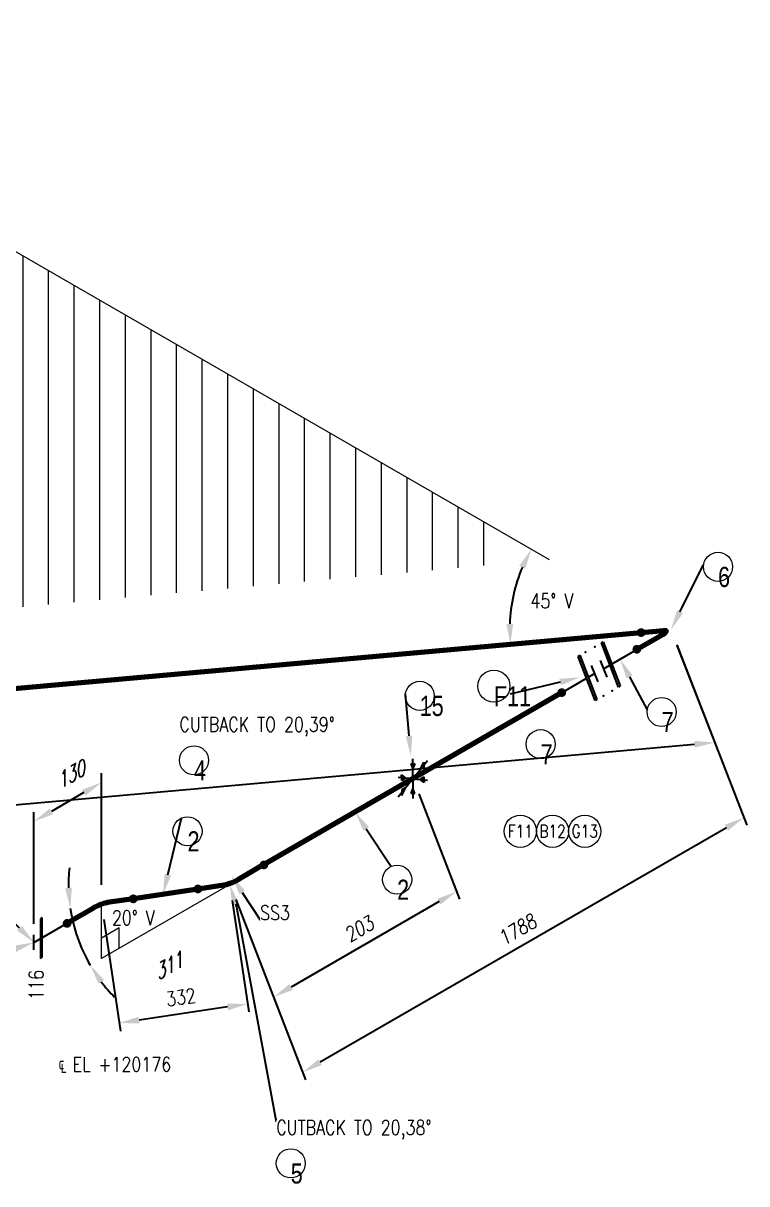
# Model space of a CAD drawing. Header units: millimetres. Extents: x 0 to 841, y 0 to 594.
# Drawn here: x 609.6 to 699.4, y 231.3 to 375.2 of the extents above; entities that cross this region are included whole.
import ezdxf
from ezdxf import colors
from ezdxf.entities.mleader import LeaderData, LeaderLine
from ezdxf.enums import TextEntityAlignment as Align
from ezdxf.math import Vec2, Vec3

# ---------------------------------------------------------------- set-up
doc = ezdxf.new("R2018")
doc.units = ezdxf.units.MM
doc.header["$LTSCALE"] = 0.25
doc.set_wipeout_variables(frame=1)
for name, color, linetype, lineweight in [('Annotation', 7, 'Continuous', 0), ('Dimension', 1, 'Continuous', 0), ('Pipe', 3, 'Continuous', 70), ('Skew Box', 7, 'Continuous', 0)]:
    doc.layers.add(name, color=color, linetype=linetype, lineweight=lineweight)
for name, color, linetype in [('Supports', 7, 'Continuous'), ('Title Block', 7, 'Continuous'), ('Valve', 4, 'Continuous'), ('Weld', 1, 'Continuous')]:
    doc.layers.add(name, color=color, linetype=linetype)
doc.styles.add('AdskIsoAnnotation', font='romans.shx', dxfattribs={"width": 0.8, "height": 1})
doc.styles.add('AdskIsoMetric', font='romans.shx', dxfattribs={"width": 0.8, "height": 1.8})
doc.styles.add('AdskIsoMetric-16', font='romans.shx', dxfattribs={"width": 0.8, "height": 1.8})
doc.styles.add('AdskIsoMetric-30', font='romans.shx', dxfattribs={"width": 0.8, "height": 1.8})
doc.styles.add('AdskIsoMetric30', font='romans.shx', dxfattribs={"width": 0.8, "oblique": 30, "height": 1.8})
doc.styles.add('AdskIsoMetric9', font='romans.shx', dxfattribs={"width": 0.8, "oblique": 8.793978, "height": 1.8})
doc.styles.get("Standard").update_dxf_attribs({"font": 'arial.ttf'})
doc.dimstyles.new('AdskIsoMetric', dxfattribs={"dimtxt": 2.5, "dimasz": 2.5, "dimexe": 1, "dimexo": 2, "dimgap": 0.8, "dimtad": 1, "dimdec": 0, "dimrnd": 1, "dimzin": 0, "dimdsep": 46, "dimtxsty": 'AdskIsoMetric', "dimcen": 0, "dimclrt": 7, "dimadec": 0, "dimazin": 0, "dimtfac": 1, "dimtdec": 0, "dimtmove": 1, "dimatfit": 3, "dimfxl": 1, "dimtfill": 1, "dimfrac": 2, "dimtolj": 1, "dimtzin": 0, "dimarcsym": 0})

# ---------------------------------------------------------------- blocks, each defined once
blk = doc.blocks.new('Stub-End-2-IsoLeft')
at = {"color": 0, "linetype": 'ByBlock', "lineweight": -2, "extrusion": (0, -0.816497, -0.57735)}
for p, q in [((-0.238, 0.061), (-0.106, 0.138)), ((-0.172, 0.099), (0.172, -0.099))]:
    blk.add_line(p, q, dxfattribs=at)
blk = doc.blocks.new('FittingFlange-2-IsoLeft')
at = {"color": 0, "linetype": 'Continuous', "lineweight": -2}
blk.add_wipeout([(0.191, 0.091), (0.177, 0.099), (-0.173, -0.102), (-0.158, -0.111)], dxfattribs=at)
at = {"color": 0, "linetype": 'Continuous', "lineweight": -2, "extrusion": (0, -0.816497, -0.57735)}
for p, q in [((0.177, 0.102), (-0.177, -0.102)), ((-0.158, -0.113), (0.196, 0.091)), ((0.196, 0.091), (0.177, 0.102)), ((-0.177, -0.102), (-0.158, -0.113))]:
    blk.add_line(p, q, dxfattribs=at)
blk = doc.blocks.new('Support-Anchor-2-IsoLeft')
at = {"layer": 'Title Block'}
h = blk.add_hatch(color=256, dxfattribs=at)
h.paths.add_polyline_path([(0.133, 0.077), (0.142, 0.056), (0.088, 0.051)], flags=0)
h.paths.add_polyline_path([(0.088, 0.051), (0.124, 0.097), (0.133, 0.077)], flags=0)
h.paths.add_polyline_path([(-0.049, 0.105), (-0.023, 0.12), (-0.032, 0.07)], flags=0)
h.paths.add_polyline_path([(-0.049, 0.105), (-0.032, 0.07), (-0.074, 0.09)], flags=0)
h.paths.add_polyline_path([(-0.181, 0.028), (-0.156, 0.043), (-0.121, 0.019)], flags=0)
h.paths.add_polyline_path([(-0.086, -0.05), (-0.13, -0.075), (-0.139, -0.055)], flags=0)
h.paths.add_polyline_path([(0.032, -0.07), (0.049, -0.105), (0.023, -0.12)], flags=0)
h.paths.add_polyline_path([(0.181, -0.028), (0.156, -0.043), (0.121, -0.019)], flags=0)
h.paths.add_polyline_path([(0.207, -0.013), (0.181, -0.028), (0.121, -0.019)], flags=0)
h.paths.add_polyline_path([(0.032, -0.07), (0.074, -0.09), (0.049, -0.105)], flags=0)
h.paths.add_polyline_path([(-0.13, -0.075), (-0.086, -0.05), (-0.121, -0.095)], flags=0)
h.paths.add_polyline_path([(-0.181, 0.028), (-0.121, 0.019), (-0.207, 0.013)], flags=0)
at = {"color": 0, "linetype": 'ByBlock', "lineweight": -2, "extrusion": (0, -0.816497, -0.57735)}
for q in [(-0.065, 0.139), (-0.241, 0.037), (0.177, 0.102), (-0.177, -0.102), (0.241, -0.037), (0.065, -0.139)]:
    blk.add_line((0, 0), q, dxfattribs=at)
at = {"color": 0, "linetype": 'ByBlock', "lineweight": -2, "ltscale": 0.0625, "extrusion": (0, -0.816497, -0.57735)}
for p, q in [((-0.156, 0.043), (-0.207, 0.013)), ((-0.207, 0.013), (-0.121, 0.019)), ((-0.181, 0.028), (-0.121, 0.019)), ((-0.121, 0.019), (-0.156, 0.043)), ((-0.074, 0.09), (-0.023, 0.12)), ((-0.032, 0.07), (-0.074, 0.09)), ((-0.049, 0.105), (-0.032, 0.07)), ((-0.023, 0.12), (-0.032, 0.07)), ((0.124, 0.097), (0.088, 0.051)), ((0.133, 0.077), (0.088, 0.051)), ((0.088, 0.051), (0.142, 0.056)), ((0.142, 0.056), (0.124, 0.097)), ((-0.086, -0.05), (-0.139, -0.055)), ((-0.139, -0.055), (-0.121, -0.095)), ((-0.13, -0.075), (-0.086, -0.05)), ((-0.121, -0.095), (-0.086, -0.05)), ((0.023, -0.12), (0.032, -0.07)), ((0.074, -0.09), (0.023, -0.12)), ((0.049, -0.105), (0.032, -0.07)), ((0.032, -0.07), (0.074, -0.09)), ((0.121, -0.019), (0.207, -0.013)), ((0.181, -0.028), (0.121, -0.019)), ((0.156, -0.043), (0.121, -0.019)), ((0.207, -0.013), (0.156, -0.043))]:
    blk.add_line(p, q, dxfattribs=at)
blk = doc.blocks.new('Stub-End-1-Iso2DSkew90')
at = {"color": 0, "linetype": 'ByBlock', "lineweight": -2, "extrusion": (0.612372, 0.054695, 0.788675)}
for p, q in [((2.46, 0.17), (1.66, 2.22)), ((2.06, 1.19), (-2.06, -1.19))]:
    blk.add_line(p, q, dxfattribs=at)
blk = doc.blocks.new('Gasket-1-Iso2DSkew90')
at = {"color": 0, "linetype": 'ByBlock', "lineweight": -2, "extrusion": (-3.28869e-09, -0.866025, 0.5)}
for p in [(-0.53, 3.04), (-1.7, 2.37), (1.59, -2.43), (0.53, -3.04)]:
    blk.add_point(p, dxfattribs=at)
blk = doc.blocks.new('FittingFlange-1-Iso2DSkew90')
at = {"color": 0, "linetype": 'Continuous', "lineweight": -2}
blk.add_wipeout([(1.25, -2.58), (1.07, -2.68), (-1.03, 2.72), (-0.84, 2.82)], dxfattribs=at)
at = {"color": 0, "linetype": 'Continuous', "lineweight": -2, "extrusion": (0.612372, 0.054695, 0.788675)}
for p, q in [((-1.06, 2.73), (-0.83, 2.87)), ((1.06, -2.73), (-1.06, 2.73)), ((-0.83, 2.87), (1.29, -2.6)), ((1.29, -2.6), (1.06, -2.73))]:
    blk.add_line(p, q, dxfattribs=at)
blk = doc.blocks.new('Stub-End-2-Iso2DSkew90')
at = {"color": 0, "linetype": 'ByBlock', "lineweight": -2, "extrusion": (0.612372, 0.054695, 0.788675)}
for p, q in [((-2.06, -1.19), (2.06, 1.19)), ((-2.46, -0.17), (-1.66, -2.22))]:
    blk.add_line(p, q, dxfattribs=at)
blk = doc.blocks.new('FittingFlange-2-Iso2DSkew90')
at = {"color": 0, "linetype": 'Continuous', "lineweight": -2}
blk.add_wipeout([(-1.25, 2.58), (-1.07, 2.68), (1.03, -2.72), (0.84, -2.82)], dxfattribs=at)
at = {"color": 0, "linetype": 'Continuous', "lineweight": -2, "extrusion": (0.612372, 0.054695, 0.788675)}
for p, q in [((-1.29, 2.6), (-1.06, 2.73)), ((0.83, -2.87), (-1.29, 2.6)), ((-1.06, 2.73), (1.06, -2.73)), ((1.06, -2.73), (0.83, -2.87))]:
    blk.add_line(p, q, dxfattribs=at)
blk = doc.blocks.new('*D78')
at = {"layer": 'Defpoints', "color": 0, "transparency": 16777216}
for p in [(672.64, 310), (670.09, 302.3), (689.96, 300, 0), (670.04, 298.22, 0)]:
    blk.add_point(p, dxfattribs=at)
at = {"layer": 'Dimension', "color": 0, "lineweight": -2, "transparency": 16777216}
blk.add_arc((689.96, 300), 20, 157.1666, 177.9373, dxfattribs=at)
at = {"layer": 'Dimension', "color": 0, "transparency": 16777216}
for points in [[(671.15, 307.94), (671.9, 307.57), (672.64, 310)], [(670.39, 300.73), (669.55, 300.71), (670.04, 298.22)]]:
    blk.add_solid(points, dxfattribs=at)
at = {"layer": 'Dimension', "color": 7, "transparency": 16777216, "insert": (675.19, 303.59), "char_height": 1.8, "attachment_point": 5, "style": 'AdskIsoMetric', "bg_fill": 3, "box_fill_scale": 1.1, "bg_fill_color": 256, "bg_fill_true_color": 13158600, "bg_fill_transparency": 0}
blk.add_mtext('\\A1;45° V', dxfattribs=at)
blk = doc.blocks.new('*D79')
at = {"layer": 'Defpoints', "color": 0, "transparency": 16777216}
for p in [(635.24, 268.41, 0), (615.46, 265.48, 0), (616.81, 260.66), (617.92, 258.41, 0)]:
    blk.add_point(p, dxfattribs=at)
at = {"layer": 'Dimension', "color": 0, "lineweight": -2, "transparency": 16777216}
for start, end in [(174.1005, 181.2671), (188.4338, 210), (217.1666, 224.3333)]:
    blk.add_arc((635.24, 268.41), 20, start, end, dxfattribs=at)
at = {"layer": 'Dimension', "color": 0, "transparency": 16777216}
for points in [[(615.66, 268), (614.83, 267.93), (615.46, 265.48)], [(618.96, 256.1), (619.65, 256.56), (617.92, 258.41)]]:
    blk.add_solid(points, dxfattribs=at)
at = {"layer": 'Dimension', "color": 7, "transparency": 16777216, "insert": (623.27, 264.27), "char_height": 1.8, "attachment_point": 5, "style": 'AdskIsoMetric', "bg_fill": 3, "box_fill_scale": 1.1, "bg_fill_color": 256, "bg_fill_true_color": 13158600, "bg_fill_transparency": 0}
blk.add_mtext('\\A1;20° V', dxfattribs=at)
blk = doc.blocks.new('*D84')
at = {"layer": 'Defpoints', "color": 0, "transparency": 16777216}
for p in [(610.95, 276.22), (619.32, 266.05, 0), (610.95, 261.22, 0)]:
    blk.add_point(p, dxfattribs=at)
at = {"layer": 'Dimension', "color": 0, "lineweight": -2, "transparency": 16777216}
for p, q in [((619.32, 268.36), (619.32, 282.2)), ((617.15, 279.8), (613.12, 277.47)), ((610.95, 263.53), (610.95, 277.37))]:
    blk.add_line(p, q, dxfattribs=at)
at = {"layer": 'Dimension', "color": 0, "transparency": 16777216}
blk.add_solid([(612.91, 277.83), (613.32, 277.11), (610.95, 276.22)], dxfattribs=at)
at = {"layer": 'Dimension', "color": 7, "transparency": 16777216, "insert": (615.35, 281.94), "char_height": 1.8, "attachment_point": 5, "rotation": 30.0014, "style": 'AdskIsoMetric30', "bg_fill": 3, "box_fill_scale": 1.1, "bg_fill_color": 256, "bg_fill_true_color": 13158600, "bg_fill_transparency": 0}
blk.add_mtext('\\A1;130', dxfattribs=at)
at = {"layer": 'Dimension', "color": 0, "transparency": 16777216}
blk.add_solid([(616.95, 280.16), (617.36, 279.44), (619.32, 281.05)], dxfattribs=at)
blk = doc.blocks.new('*D85')
at = {"layer": 'Defpoints', "color": 0, "transparency": 16777216}
for p in [(635.24, 268.41, 0), (619.32, 266.05, 0), (621.52, 251.21)]:
    blk.add_point(p, dxfattribs=at)
at = {"layer": 'Dimension', "color": 0, "lineweight": -2, "transparency": 16777216}
for p, q in [((635.54, 266.43), (637.59, 252.58)), ((619.61, 264.07), (621.67, 250.22)), ((634.97, 253.21), (623.99, 251.58))]:
    blk.add_line(p, q, dxfattribs=at)
at = {"layer": 'Dimension', "color": 0, "transparency": 16777216}
for points in [[(634.91, 253.62), (635.03, 252.79), (637.44, 253.57)], [(623.93, 251.99), (624.05, 251.17), (621.52, 251.21)]]:
    blk.add_solid(points, dxfattribs=at)
at = {"layer": 'Dimension', "color": 7, "transparency": 16777216, "insert": (629.18, 254.41), "char_height": 1.8, "attachment_point": 5, "rotation": 8.4338, "style": 'AdskIsoMetric', "bg_fill": 3, "box_fill_scale": 1.1, "bg_fill_color": 256, "bg_fill_true_color": 13158600, "bg_fill_transparency": 0}
blk.add_mtext('\\A1;332', dxfattribs=at)
blk = doc.blocks.new('*D86')
at = {"layer": 'Defpoints', "color": 0, "transparency": 16777216}
for p in [(657.95, 281.52, 0), (635.24, 268.41, 0), (640.67, 254.43)]:
    blk.add_point(p, dxfattribs=at)
at = {"layer": 'Dimension', "color": 0, "lineweight": -2, "transparency": 16777216}
for p, q in [((658.68, 279.63), (663.74, 266.59)), ((635.98, 266.52), (641.04, 253.48)), ((661.21, 266.28), (642.84, 255.68))]:
    blk.add_line(p, q, dxfattribs=at)
at = {"layer": 'Dimension', "color": 0, "transparency": 16777216}
for points in [[(661, 266.64), (661.41, 265.92), (663.37, 267.53)], [(642.63, 256.04), (643.04, 255.31), (640.67, 254.43)]]:
    blk.add_solid(points, dxfattribs=at)
at = {"layer": 'Dimension', "color": 7, "transparency": 16777216, "insert": (651.28, 262.89), "char_height": 1.8, "attachment_point": 5, "rotation": 30, "style": 'AdskIsoMetric9', "bg_fill": 3, "box_fill_scale": 1.1, "bg_fill_color": 256, "bg_fill_true_color": 13158600, "bg_fill_transparency": 0}
blk.add_mtext('\\A1;203', dxfattribs=at)
blk = doc.blocks.new('*D87')
at = {"layer": 'Defpoints', "color": 0, "transparency": 16777216}
for p in [(689.96, 300, 0), (635.24, 268.41, 0), (644.29, 245.1)]:
    blk.add_point(p, dxfattribs=at)
at = {"layer": 'Dimension', "color": 0, "lineweight": -2, "transparency": 16777216}
for p, q in [((690.69, 298.11), (699.37, 275.75)), ((696.84, 275.44), (646.45, 246.35)), ((635.98, 266.52), (644.65, 244.16))]:
    blk.add_line(p, q, dxfattribs=at)
at = {"layer": 'Dimension', "color": 0, "transparency": 16777216}
for points in [[(696.63, 275.8), (697.04, 275.08), (699, 276.69)], [(646.24, 246.71), (646.66, 245.99), (644.29, 245.1)]]:
    blk.add_solid(points, dxfattribs=at)
at = {"layer": 'Dimension', "color": 7, "transparency": 16777216, "insert": (670.9, 262.81), "char_height": 1.8, "attachment_point": 5, "rotation": 30, "style": 'AdskIsoMetric9', "bg_fill": 3, "box_fill_scale": 1.1, "bg_fill_color": 256, "bg_fill_true_color": 13158600, "bg_fill_transparency": 0}
blk.add_mtext('\\A1;1788', dxfattribs=at)
blk = doc.blocks.new('*D88')
at = {"layer": 'Defpoints', "color": 0, "transparency": 16777216}
for p in [(689.96, 300, 0), (695.38, 286.01), (464.93, 279.9, 0)]:
    blk.add_point(p, dxfattribs=at)
at = {"layer": 'Dimension', "color": 0, "lineweight": -2, "transparency": 16777216}
for p, q in [((690.71, 298.06), (695.76, 285.04)), ((472.84, 266.14), (692.89, 285.79)), ((465.68, 277.96), (470.73, 264.94))]:
    blk.add_line(p, q, dxfattribs=at)
at = {"layer": 'Dimension', "color": 0, "transparency": 16777216}
for points in [[(692.86, 286.21), (692.93, 285.38), (695.38, 286.01)], [(472.81, 266.55), (472.88, 265.72), (470.35, 265.92)]]:
    blk.add_solid(points, dxfattribs=at)
at = {"layer": 'Dimension', "color": 7, "transparency": 16777216, "insert": (582.12, 277.9), "char_height": 1.8, "attachment_point": 5, "rotation": 5.1039, "style": 'AdskIsoMetric-16', "bg_fill": 3, "box_fill_scale": 1.1, "bg_fill_color": 256, "bg_fill_true_color": 13158600, "bg_fill_transparency": 0}
blk.add_mtext('\\A1;460', dxfattribs=at)
blk = doc.blocks.new('*D101')
at = {"layer": 'Defpoints', "color": 0, "transparency": 16777216}
for p in [(464.93, 429.92, 0), (464.93, 429.92), (689.96, 300, 0)]:
    blk.add_point(p, dxfattribs=at)
at = {"layer": 'Dimension', "color": 7, "transparency": 16777216, "insert": (577.44, 370.72), "char_height": 1.8, "attachment_point": 5, "rotation": 330, "style": 'AdskIsoMetric-30', "bg_fill": 3, "box_fill_scale": 1.1, "bg_fill_color": 256, "bg_fill_true_color": 13158600, "bg_fill_transparency": 0}
blk.add_mtext('\\A1;325', dxfattribs=at)
blk = doc.blocks.new('*D103')
at = {"layer": 'Defpoints', "color": 0, "transparency": 16777216}
for p in [(635.24, 268.41, 0), (619.32, 259.22), (619.32, 259.21)]:
    blk.add_point(p, dxfattribs=at)
at = {"layer": 'Dimension', "color": 7, "transparency": 16777216, "insert": (627.5, 258.18), "char_height": 1.8, "attachment_point": 5, "rotation": 30, "style": 'AdskIsoMetric30', "bg_fill": 3, "box_fill_scale": 1.1, "bg_fill_color": 256, "bg_fill_true_color": 13158600, "bg_fill_transparency": 0}
blk.add_mtext('\\A1;311', dxfattribs=at)
blk = doc.blocks.new('*D104')
at = {"layer": 'Defpoints', "color": 0, "transparency": 16777216}
for p in [(619.32, 266.05, 0), (619.32, 266.05), (619.32, 259.22)]:
    blk.add_point(p, dxfattribs=at)
at = {"layer": 'Dimension', "color": 7, "transparency": 16777216, "insert": (611.23, 255.94), "char_height": 1.8, "attachment_point": 5, "rotation": 90, "style": 'AdskIsoMetric-30', "bg_fill": 3, "box_fill_scale": 1.1, "bg_fill_color": 256, "bg_fill_true_color": 13158600, "bg_fill_transparency": 0}
blk.add_mtext('\\A1;116', dxfattribs=at)
blk = doc.blocks.new('Elbow-1-Iso2DSkew70')
at = {"color": 0, "linetype": 'ByBlock', "lineweight": -2, "extrusion": (0.707107, -0.408248, 0.57735)}
for p, q in [((3.98, 0.59), (0.99, 0.15)), ((-1.06, -0.61), (-4.24, -2.45))]:
    blk.add_line(p, q, dxfattribs=at)
at = {"linetype": 'ByBlock'}
blk.add_ellipse((-1.06, -7.42), major_axis=(4.17, 7.22), ratio=0.57735, start_param=0.429616, end_param=0.785427, dxfattribs=at)
blk = doc.blocks.new('Elbow-8-Iso2DSkew90')
at = {"color": 0, "linetype": 'ByBlock', "lineweight": -2, "extrusion": (-0.707107, 0.408248, -0.57735)}
for p, q in [((4.24, 2.45), (1.06, 0.61)), ((-0.99, -0.15), (-3.98, -0.59))]:
    blk.add_line(p, q, dxfattribs=at)
at = {"linetype": 'ByBlock', "extrusion": (-4.43555e-17, 8.97074e-17, -1)}
blk.add_ellipse((1.06, 7.42), major_axis=(4.17, 7.23), ratio=0.57735, start_param=2.356195, end_param=2.711977, dxfattribs=at)
blk = doc.blocks.new('Elbow-1-Iso2DSkew60')
at = {"color": 0, "linetype": 'ByBlock', "lineweight": -2, "extrusion": (0.353553, -0.911231, -0.211325)}
for p, q in [((-1.06, -0.61), (-4.24, -2.45)), ((-3.67, -0.33), (-0.92, -0.08))]:
    blk.add_line(p, q, dxfattribs=at)
at = {"linetype": 'ByBlock', "extrusion": (-1.08885e-16, 4.34098e-16, -1)}
blk.add_ellipse((-1.98, -0.69), major_axis=(1.4, 0.54), ratio=0.211325, start_param=-0.631914, end_param=0.938882, dxfattribs=at)
blk = doc.blocks.new('Buttweld')
at = {"lineweight": -2}
blk.add_hatch(color=0, dxfattribs=at).paths.add_polyline_path([(0.044, -0.003), (0.043, 0.005), (0.041, 0.013), (0.038, 0.02), (0.033, 0.026), (0.028, 0.032), (0.021, 0.037), (0.014, 0.04), (0.007, 0.042), (-0.001, 0.043), (-0.009, 0.042), (-0.017, 0.04), (-0.024, 0.037), (-0.03, 0.032), (-0.036, 0.026), (-0.04, 0.02), (-0.044, 0.013), (-0.046, 0.005), (-0.047, -0.003), (-0.046, -0.01), (-0.044, -0.018), (-0.04, -0.025), (-0.036, -0.032), (-0.03, -0.037), (-0.024, -0.042), (-0.017, -0.045), (-0.009, -0.047), (-0.001, -0.048), (0.007, -0.047), (0.014, -0.045), (0.021, -0.042), (0.028, -0.037), (0.033, -0.032), (0.038, -0.025), (0.041, -0.018), (0.043, -0.01)], is_closed=False, flags=0)
blk = doc.blocks.new('AnnoCircle')
at = {"color": 0, "linetype": 'ByBlock', "lineweight": -2}
blk.add_circle((0, 0), 1.002, dxfattribs=at)
at = {"color": 0, "linetype": 'ByBlock', "lineweight": -2, "width": 0.8, "flags": 106}
blk.add_attdef('XX', text='', height=1, dxfattribs=at).set_placement((0, 0), align=Align.MIDDLE_CENTER)
blk = doc.blocks.new('AnnoGroupThreeCircle')
at = {"color": 0, "linetype": 'ByBlock', "lineweight": -2}
blk.add_wipeout([(3.33, -1.11), (3.33, 1.11), (-3.33, 1.11), (-3.33, -1.11)], dxfattribs=at)
for centre in [(-2.22, 0), (0, 0), (2.22, 0)]:
    blk.add_circle(centre, 1.11, dxfattribs=at)
at = {"color": 0, "linetype": 'ByBlock', "lineweight": -2, "style": 'AdskIsoAnnotation', "width": 0.8}
for tag, p in [('X00', (-2.22, 0)), ('X03', (0, 0)), ('X06', (2.22, 0))]:
    blk.add_attdef(tag, text='', height=0.867, dxfattribs=at).set_placement(p, align=Align.MIDDLE_CENTER)
blk = doc.blocks.new('AnnoGroupOneCircle')
at = {"color": 0, "linetype": 'ByBlock', "lineweight": -2}
blk.add_wipeout([(1.11, 1.11), (-1.11, 1.11), (-1.11, -1.11), (1.11, -1.11)], dxfattribs=at)
blk.add_circle((0, 0), 1.106, dxfattribs=at)
at = {"color": 0, "linetype": 'ByBlock', "lineweight": -2, "width": 0.8, "flags": 106}
blk.add_attdef('X00', text='', height=0.867, dxfattribs=at).set_placement((0, 0), align=Align.MIDDLE_CENTER)

msp = doc.modelspace()

# ---------------------------------------------------------------- hatches: boundary and pattern name
at = {"layer": 'Skew Box', "extrusion": (-1.74911e-12, -7.1685e-12, -1)}
h = msp.add_hatch(dxfattribs=at)
h.set_pattern_fill('LINE', color=256, angle=90, style=0)
h.paths.add_polyline_path([(-668.636, 312.308), (-569.912, 369.306), (-569.912, 299.316), (-668.636, 308.134)], flags=0)

# ---------------------------------------------------------------- linework, layer by layer
at = {"layer": 'Skew Box', "extrusion": (-1.74911e-12, -7.1685e-12, -1), "elevation": 0}
msp.add_lwpolyline([(-674.897, 308.693), (-464.927, 429.92), (-464.927, 289.939)], dxfattribs=at)
at = {"layer": 'Skew Box', "elevation": 0}
msp.add_lwpolyline([(635.244, 268.41), (619.319, 259.216), (619.319, 266.049)], dxfattribs=at)
at = {"layer": 'Skew Box', "color": 1}
msp.add_lwpolyline([(621.519, 260.486), (621.519, 263.026), (619.319, 261.756)], dxfattribs=at)

# ---------------------------------------------------------------- block references
at = {"layer": 'Annotation'}
ref = msp.add_blockref('AnnoCircle', (695.803, 307.803), dxfattribs=dict(at, xscale=1.8, yscale=1.8, zscale=1.8))
lines = msp.add_mtext('\\W0.8000;6', dxfattribs={"layer": '0', "color": 0, "linetype": 'ByBlock', "lineweight": -2, "insert": (695.803, 307.803), "char_height": 2.5, "attachment_point": 1})
ref.add_attrib('XX', '', (695.803, 307.803), dxfattribs={"flags": 104}).embed_mtext(lines)
ref = msp.add_blockref('AnnoCircle', (642.803, 233.803, 0), dxfattribs=dict(at, xscale=1.8, yscale=1.8, zscale=1.8))
lines = msp.add_mtext('\\W0.8000;5', dxfattribs={"layer": '0', "color": 0, "linetype": 'ByBlock', "lineweight": -2, "insert": (642.803, 233.803, 0), "char_height": 2.5, "attachment_point": 1})
ref.add_attrib('XX', '', (642.803, 233.803, 0), dxfattribs={"flags": 104}).embed_mtext(lines)
at = {"layer": 'Supports', "xscale": 12, "yscale": 12, "zscale": 12, "rotation": 60.00000410167385}
msp.add_blockref('Support-Anchor-2-IsoLeft', (657.945, 281.516, 0), dxfattribs=at)
at = {"layer": 'Title Block'}
msp.add_blockref('Stub-End-1-Iso2DSkew90', (678.466, 293.364), dxfattribs=at)
at = {"layer": 'Title Block', "xscale": 12, "yscale": 12, "zscale": 12, "rotation": 60.00145544703401}
msp.add_blockref('Stub-End-2-IsoLeft', (613.014, 262.408, 0), dxfattribs=at)
at = {"layer": 'Valve'}
msp.add_blockref('Gasket-1-Iso2DSkew90', (681.059, 294.861, 0), dxfattribs=at)

# ---------------------------------------------------------------- texts
at = {"layer": 'Annotation', "insert": (614, 245, 0), "char_height": 1.8, "attachment_point": 7, "style": 'AdskIsoAnnotation', "bg_fill": 3, "box_fill_scale": 1, "bg_fill_color": 256, "bg_fill_true_color": 13158600, "bg_fill_transparency": 0}
msp.add_mtext('{\\Q0;℄ EL +120176}', dxfattribs=at)

# ---------------------------------------------------------------- leaders
at = {"layer": 'Annotation'}
ml = msp.add_multileader_mtext('Standard', dxfattribs=at)
ml.set_content('')
ml.set_leader_properties()
ml.build(insert=Vec2(0, 0))
ml.multileader.update_dxf_attribs({"dogleg_length": 0, "arrow_head_size": 2.5})
ctx = ml.context
ctx.base_point, ctx.arrow_head_size = Vec3(657.018, 292.058), 2.5
notes = []
notes.append((ctx, [(0, (1, 1, 0), (657.018, 292.058), (-1, 0), 0, [(0, [(657.698, 284.331)], 0, [])])]))
ctx.mtext, ml.multileader.dxf.content_type = None, 0
ml = msp.add_multileader_mtext('Standard', dxfattribs=at)
ml.set_content('')
ml.set_leader_properties()
ml.build(insert=Vec2(0, 0))
ml.multileader.update_dxf_attribs({"dogleg_length": 0, "arrow_head_size": 2.5})
ctx = ml.context
ctx.base_point, ctx.arrow_head_size = Vec3(655.25, 270.64), 2.5
notes.append((ctx, [(0, (1, 1, 0), (655.25, 270.64), (-1, 0), 0, [(0, [(650.781, 277.38)], 0, [])])]))
ctx.mtext, ml.multileader.dxf.content_type = None, 0
for ctx, leaders in notes:
    for number, flags, end, landing, length, lines in leaders:
        leader = LeaderData()
        leader.index, (leader.has_last_leader_line, leader.has_dogleg_vector, leader.attachment_direction) = number, flags
        leader.last_leader_point, leader.dogleg_vector, leader.dogleg_length = Vec3(end), Vec3(landing), length
        for number, points, colour, breaks in lines:
            line = LeaderLine()
            line.index, line.vertices, line.color, line.breaks = number, Vec3.list(points), colors.encode_raw_color(colour), breaks
            leader.lines.append(line)
        ctx.leaders.append(leader)

# ---------------------------------------------------------------- next in the draw order: block references
at = {"layer": 'Valve'}
msp.add_blockref('FittingFlange-1-Iso2DSkew90', (679.497, 293.959), dxfattribs=at)
at = {"layer": 'Valve', "xscale": 12, "yscale": 12, "zscale": 12, "rotation": 240.0014166141118}
msp.add_blockref('FittingFlange-2-IsoLeft', (611.983, 261.813, 0), dxfattribs=at)

# ---------------------------------------------------------------- next in the draw order: dimensions: what is measured, and where the dimension line sits
at = {"layer": 'Dimension'}
dim = msp.add_angular_dim_3p(base=(616.808, 260.656), center=(635.244, 268.41, 0), p1=(617.924, 258.41, 0), p2=(615.461, 265.477, 0), text='20° V', dimstyle='AdskIsoMetric', override={"dimexe": 20, "dimexo": 0, "dimtad": 1, "dimtih": 0, "dimse1": 1, "dimse2": 1, "dimsd1": 0, "dimsd2": 0}, dxfattribs=at)
dim.commit()
dim.dimension.update_dxf_attribs({"geometry": '*D79', "text_midpoint": (623.265, 264.267), "dimtype": 165})

# ---------------------------------------------------------------- next in the draw order: block references
at = {"layer": 'Title Block'}
msp.add_blockref('Stub-End-2-Iso2DSkew90', (683.652, 296.358, 0), dxfattribs=at)

# ---------------------------------------------------------------- next in the draw order: leaders
at = {"layer": 'Annotation'}
ml = msp.add_multileader_mtext('Standard', dxfattribs=at)
ml.set_content('')
ml.set_leader_properties()
ml.build(insert=Vec2(0, 0))
ml.multileader.update_dxf_attribs({"dogleg_length": 0, "arrow_head_size": 2.5})
ctx = ml.context
ctx.base_point, ctx.arrow_head_size = Vec3(669.998, 292.002), 2.5
notes = []
notes.append((ctx, [(0, (1, 1, 0), (669.998, 292.002), (-1, 0), 0, [(0, [(678.653, 294.1)], 0, [])])]))
ctx.mtext, ml.multileader.dxf.content_type = None, 0
ml = msp.add_multileader_mtext('Standard', dxfattribs=at)
ml.set_content('')
ml.set_leader_properties()
ml.build(insert=Vec2(0, 0))
ml.multileader.update_dxf_attribs({"dogleg_length": 0, "arrow_head_size": 2.5})
ctx = ml.context
ctx.base_point, ctx.arrow_head_size = Vec3(629.25, 276.64), 2.5
notes.append((ctx, [(0, (1, 1, 0), (629.25, 276.64), (-1, 0), 0, [(0, [(626.973, 267.184)], 0, [])])]))
ctx.mtext, ml.multileader.dxf.content_type = None, 0
ml = msp.add_multileader_mtext('Standard', dxfattribs=at)
ml.set_content('')
ml.set_leader_properties()
ml.build(insert=Vec2(0, 0))
ml.multileader.update_dxf_attribs({"dogleg_length": 0, "arrow_head_size": 2.5})
ctx = ml.context
ctx.base_point, ctx.arrow_head_size = Vec3(639, 264), 2.5
notes.append((ctx, [(0, (1, 1, 0), (639, 264), (-1, 0), 0, [(0, [(635.438, 269.523)], 0, [])])]))
ctx.mtext, ml.multileader.dxf.content_type = None, 0
ml = msp.add_multileader_mtext('Standard', dxfattribs=at)
ml.set_content('')
ml.set_leader_properties()
ml.build(insert=Vec2(0, 0))
ml.multileader.update_dxf_attribs({"dogleg_length": 0, "arrow_head_size": 2.5})
ctx = ml.context
ctx.base_point, ctx.arrow_head_size = Vec3(604.002, 268.002), 2.5
notes.append((ctx, [(0, (1, 1, 0), (604.002, 268.002), (-1, 0), 0, [(0, [(610.951, 261.217)], 0, [])])]))
ctx.mtext, ml.multileader.dxf.content_type = None, 0
ml = msp.add_multileader_mtext('Standard', dxfattribs=at)
ml.set_content('')
ml.set_leader_properties()
ml.build(insert=Vec2(0, 0))
ml.multileader.update_dxf_attribs({"dogleg_length": 0, "arrow_head_size": 2.5})
ctx = ml.context
ctx.base_point, ctx.arrow_head_size = Vec3(641, 238.949), 2.5
notes.append((ctx, [(0, (1, 1, 0), (641, 238.949), (-1, 0), 0, [(0, [(635.244, 268.41), (636.063, 265.594)], 0, [])])]))
ctx.mtext, ml.multileader.dxf.content_type = None, 0
ml = msp.add_multileader_mtext('Standard', dxfattribs=at)
ml.set_content('')
ml.set_leader_properties()
ml.build(insert=Vec2(0, 0))
ml.multileader.update_dxf_attribs({"dogleg_length": 3.062, "arrow_head_size": 2.5})
ctx = ml.context
ctx.base_point, ctx.arrow_head_size = Vec3(577.938, 251), 2.5
notes.append((ctx, [(0, (1, 1, 0), (581, 251), (-1, 0), 3.062, [(0, [(610.951, 261.217)], 0, [])])]))
ctx.mtext, ml.multileader.dxf.content_type = None, 0
for ctx, leaders in notes:
    for number, flags, end, landing, length, lines in leaders:
        leader = LeaderData()
        leader.index, (leader.has_last_leader_line, leader.has_dogleg_vector, leader.attachment_direction) = number, flags
        leader.last_leader_point, leader.dogleg_vector, leader.dogleg_length = Vec3(end), Vec3(landing), length
        for number, points, colour, breaks in lines:
            line = LeaderLine()
            line.index, line.vertices, line.color, line.breaks = number, Vec3.list(points), colors.encode_raw_color(colour), breaks
            leader.lines.append(line)
        ctx.leaders.append(leader)

# ---------------------------------------------------------------- next in the draw order: block references
at = {"layer": 'Valve'}
msp.add_blockref('FittingFlange-2-Iso2DSkew90', (682.621, 295.763, 0), dxfattribs=at)

# ---------------------------------------------------------------- next in the draw order: texts
at = {"layer": 'Annotation', "insert": (641, 236.806, 0), "char_height": 1.8, "attachment_point": 7, "style": 'AdskIsoAnnotation', "bg_fill": 3, "box_fill_scale": 1, "bg_fill_color": 256, "bg_fill_true_color": 13158600, "bg_fill_transparency": 0}
msp.add_mtext('{\\Q0;CUTBACK TO 20,38°}', dxfattribs=at)

# ---------------------------------------------------------------- next in the draw order: dimensions: what is measured, and where the dimension line sits
at = {"layer": 'Dimension'}
dim = msp.add_linear_dim(base=(610.951, 276.217), p1=(619.319, 266.049, 0), p2=(610.951, 261.217, 0), angle=210.00145, text='130', dimstyle='AdskIsoMetric', override={"dimtad": 0, "dimlfac": 13.479748, "dimtxsty": 'AdskIsoMetric30', "dimse1": 0, "dimse2": 0, "dimsd1": 0, "dimsd2": 0, "dimtmove": 1}, dxfattribs=at)
dim.commit()
dim.dimension.update_dxf_attribs({"geometry": '*D84', "text_midpoint": (615.355, 281.935), "dimtype": 160})

# ---------------------------------------------------------------- next in the draw order: dimensions: what is measured, and where the dimension line sits
dim = msp.add_angular_dim_3p(base=(670.089, 302.296), center=(689.957, 299.998, 0), p1=(672.637, 309.998), p2=(670.036, 298.219, 0), text='45° V', dimstyle='AdskIsoMetric', override={"dimexe": 20, "dimexo": 0, "dimtad": 4, "dimtih": 0, "dimse1": 1, "dimse2": 1, "dimsd1": 0, "dimsd2": 0}, dxfattribs=at)
dim.commit()
dim.dimension.update_dxf_attribs({"geometry": '*D78', "text_midpoint": (675.193, 303.593), "dimtype": 165})
dim = msp.add_linear_dim(base=(621.519, 251.211), p1=(635.244, 268.41, 0), p2=(619.319, 266.049, 0), angle=188.43379, text='332', dimstyle='AdskIsoMetric', override={"dimtad": 0, "dimlfac": 20.61044, "dimtxsty": 'AdskIsoMetric', "dimse1": 0, "dimse2": 0, "dimsd1": 0, "dimsd2": 0, "dimtmove": 1}, dxfattribs=at)
dim.commit()
dim.dimension.update_dxf_attribs({"geometry": '*D85', "text_midpoint": (629.182, 254.412), "dimtype": 160})

# ---------------------------------------------------------------- next in the draw order: leaders
at = {"layer": 'Annotation'}
ml = msp.add_multileader_mtext('Standard', dxfattribs=at)
ml.set_content('')
ml.set_leader_properties()
ml.build(insert=Vec2(0, 0))
ml.multileader.update_dxf_attribs({"dogleg_length": 0, "arrow_head_size": 2.5})
ctx = ml.context
ctx.base_point, ctx.arrow_head_size = Vec3(687.018, 290.058), 2.5
notes = []
notes.append((ctx, [(0, (1, 1, 0), (687.018, 290.058), (-1, 0), 0, [(0, [(683.652, 296.358)], 0, [])])]))
ctx.mtext, ml.multileader.dxf.content_type = None, 0
for ctx, leaders in notes:
    for number, flags, end, landing, length, lines in leaders:
        leader = LeaderData()
        leader.index, (leader.has_last_leader_line, leader.has_dogleg_vector, leader.attachment_direction) = number, flags
        leader.last_leader_point, leader.dogleg_vector, leader.dogleg_length = Vec3(end), Vec3(landing), length
        for number, points, colour, breaks in lines:
            line = LeaderLine()
            line.index, line.vertices, line.color, line.breaks = number, Vec3.list(points), colors.encode_raw_color(colour), breaks
            leader.lines.append(line)
        ctx.leaders.append(leader)

# ---------------------------------------------------------------- next in the draw order: dimensions: what is measured, and where the dimension line sits
at = {"layer": 'Dimension'}
dim = msp.add_linear_dim(base=(640.67, 254.426), p1=(657.945, 281.516, 0), p2=(635.244, 268.41, 0), angle=210, text='203', dimstyle='AdskIsoMetric', override={"dimtad": 0, "dimlfac": 7.731627, "dimtxsty": 'AdskIsoMetric9', "dimse1": 0, "dimse2": 0, "dimsd1": 0, "dimsd2": 0, "dimtmove": 1}, dxfattribs=at)
dim.commit()
dim.dimension.update_dxf_attribs({"geometry": '*D86', "text_midpoint": (651.278, 262.894), "dimtype": 160})

# ---------------------------------------------------------------- next in the draw order: leaders
at = {"layer": 'Annotation'}
ml = msp.add_multileader_mtext('Standard', dxfattribs=at)
ml.set_content('')
ml.set_leader_properties()
ml.build(insert=Vec2(0, 0))
ml.multileader.update_dxf_attribs({"dogleg_length": 0, "arrow_head_size": 2.5})
ctx = ml.context
ctx.base_point, ctx.arrow_head_size = Vec3(694.018, 308.058), 2.5
notes = []
notes.append((ctx, [(0, (1, 1, 0), (694.018, 308.058), (-1, 0), 0, [(0, [(689.957, 299.998)], 0, [])])]))
ctx.mtext, ml.multileader.dxf.content_type = None, 0
for ctx, leaders in notes:
    for number, flags, end, landing, length, lines in leaders:
        leader = LeaderData()
        leader.index, (leader.has_last_leader_line, leader.has_dogleg_vector, leader.attachment_direction) = number, flags
        leader.last_leader_point, leader.dogleg_vector, leader.dogleg_length = Vec3(end), Vec3(landing), length
        for number, points, colour, breaks in lines:
            line = LeaderLine()
            line.index, line.vertices, line.color, line.breaks = number, Vec3.list(points), colors.encode_raw_color(colour), breaks
            leader.lines.append(line)
        ctx.leaders.append(leader)

# ---------------------------------------------------------------- next in the draw order: dimensions: what is measured, and where the dimension line sits
at = {"layer": 'Dimension'}
dim = msp.add_linear_dim(base=(644.287, 245.103), p1=(689.957, 299.998, 0), p2=(635.244, 268.41, 0), angle=210, text='1788', dimstyle='AdskIsoMetric', override={"dimtad": 0, "dimlfac": 28.302264, "dimtxsty": 'AdskIsoMetric9', "dimse1": 0, "dimse2": 0, "dimsd1": 0, "dimsd2": 0, "dimtmove": 1}, dxfattribs=at)
dim.commit()
dim.dimension.update_dxf_attribs({"geometry": '*D87', "text_midpoint": (670.901, 262.812), "dimtype": 160})

# ---------------------------------------------------------------- next in the draw order: dimensions: what is measured, and where the dimension line sits
dim = msp.add_linear_dim(base=(695.383, 286.014), p1=(464.927, 279.9, 0), p2=(689.957, 299.998, 0), angle=5.10391, text='460', dimstyle='AdskIsoMetric', override={"dimtad": 0, "dimlfac": 2.035201, "dimtxsty": 'AdskIsoMetric-16', "dimse1": 0, "dimse2": 0, "dimsd1": 0, "dimsd2": 0, "dimtmove": 1}, dxfattribs=at)
dim.commit()
dim.dimension.update_dxf_attribs({"geometry": '*D88', "text_midpoint": (582.115, 277.904), "dimtype": 160})

# ---------------------------------------------------------------- next in the draw order: linework, layer by layer
at = {"layer": 'Pipe'}
msp.add_lwpolyline([(676.403, 292.173), (639.487, 270.859)], dxfattribs=at)

# ---------------------------------------------------------------- next in the draw order: block references
at = {"layer": 'Annotation'}
ref = msp.add_blockref('AnnoCircle', (658.803, 291.803, 0), dxfattribs=dict(at, xscale=1.8, yscale=1.8, zscale=1.8))
lines = msp.add_mtext('\\W0.8000;15', dxfattribs={"layer": '0', "color": 0, "linetype": 'ByBlock', "lineweight": -2, "insert": (658.803, 291.803, 0), "char_height": 2.5, "attachment_point": 1})
ref.add_attrib('XX', '', (658.803, 291.803, 0), dxfattribs={"flags": 104}).embed_mtext(lines)
ref = msp.add_blockref('AnnoCircle', (688.803, 289.803, 0), dxfattribs=dict(at, xscale=1.8, yscale=1.8, zscale=1.8))
lines = msp.add_mtext('\\W0.8000;7', dxfattribs={"layer": '0', "color": 0, "linetype": 'ByBlock', "lineweight": -2, "insert": (688.803, 289.803, 0), "char_height": 2.5, "attachment_point": 1})
ref.add_attrib('XX', '', (688.803, 289.803, 0), dxfattribs={"flags": 104}).embed_mtext(lines)
ref = msp.add_blockref('AnnoCircle', (673.803, 285.803), dxfattribs=dict(at, xscale=1.8, yscale=1.8, zscale=1.8))
lines = msp.add_mtext('\\W0.8000;7', dxfattribs={"layer": '0', "color": 0, "linetype": 'ByBlock', "lineweight": -2, "insert": (673.803, 285.803), "char_height": 2.5, "attachment_point": 1})
ref.add_attrib('XX', '', (673.803, 285.803), dxfattribs={"flags": 104}).embed_mtext(lines)
ref = msp.add_blockref('AnnoCircle', (630.803, 283.803, 0), dxfattribs=dict(at, xscale=1.8, yscale=1.8, zscale=1.8))
lines = msp.add_mtext('\\W0.8000;4', dxfattribs={"layer": '0', "color": 0, "linetype": 'ByBlock', "lineweight": -2, "insert": (630.803, 283.803, 0), "char_height": 2.5, "attachment_point": 1})
ref.add_attrib('XX', '', (630.803, 283.803, 0), dxfattribs={"flags": 104}).embed_mtext(lines)
ref = msp.add_blockref('AnnoCircle', (630, 275), dxfattribs=dict(at, xscale=1.8, yscale=1.8, zscale=1.8))
lines = msp.add_mtext('\\W0.8000;2', dxfattribs={"layer": '0', "color": 0, "linetype": 'ByBlock', "lineweight": -2, "insert": (630, 275), "char_height": 2.5, "attachment_point": 1})
ref.add_attrib('XX', '', (630, 275), dxfattribs={"flags": 104}).embed_mtext(lines)
ref = msp.add_blockref('AnnoCircle', (656, 269, 0), dxfattribs=dict(at, xscale=1.8, yscale=1.8, zscale=1.8))
lines = msp.add_mtext('\\W0.8000;2', dxfattribs={"layer": '0', "color": 0, "linetype": 'ByBlock', "lineweight": -2, "insert": (656, 269, 0), "char_height": 2.5, "attachment_point": 1})
ref.add_attrib('XX', '', (656, 269, 0), dxfattribs={"flags": 104}).embed_mtext(lines)
at = {"layer": 'Weld', "xscale": 12, "yscale": 12, "zscale": 12}
for p, rotation in [((685.714, 297.549, 0), 180.0000019090959), ((676.403, 292.173, 0), 179.9999637774519)]:
    msp.add_blockref('Buttweld', p, dxfattribs=dict(at, rotation=rotation))
msp.add_blockref('Buttweld', (639.487, 270.859, 0), dxfattribs=at)

# ---------------------------------------------------------------- next in the draw order: texts
at = {"layer": 'Annotation', "insert": (639, 264, 0), "char_height": 1.8, "attachment_point": 7, "style": 'AdskIsoAnnotation', "bg_fill": 3, "box_fill_scale": 1, "bg_fill_color": 256, "bg_fill_true_color": 13158600, "bg_fill_transparency": 0}
msp.add_mtext('{\\Q0;SS3}', dxfattribs=at)

# ---------------------------------------------------------------- next in the draw order: dimensions: what is measured, and where the dimension line sits
at = {"layer": 'Dimension'}
for base, p1, p2, angle, text, override, picture, middle in [((464.927, 429.921), (689.957, 299.998, 0), (464.927, 429.92, 0), 150, '325', {"dimtad": 0, "dimlfac": 1.251262, "dimtxsty": 'AdskIsoMetric-30', "dimse1": 1, "dimse2": 1, "dimsd1": 1, "dimsd2": 1, "dimtmove": 2}, '*D101', (577.442, 370.722)), ((619.319, 259.215), (635.244, 268.41, 0), (619.319, 259.216), 210, '311', {"dimtad": 0, "dimlfac": 16.914263, "dimtxsty": 'AdskIsoMetric30', "dimse1": 1, "dimse2": 1, "dimsd1": 1, "dimsd2": 1, "dimtmove": 2}, '*D103', (627.502, 258.177))]:
    dim = msp.add_linear_dim(base=base, p1=p1, p2=p2, angle=angle, text=text, dimstyle='AdskIsoMetric', override=override, dxfattribs=at)
    dim.commit()
    dim.dimension.update_dxf_attribs({"geometry": picture, "text_midpoint": middle, "dimtype": 160})

# ---------------------------------------------------------------- next in the draw order: linework, layer by layer
at = {"layer": 'Pipe'}
for points in [[(468.601, 280.228), (686.283, 299.67)], [(631.267, 267.82), (623.296, 266.638)]]:
    msp.add_lwpolyline(points, dxfattribs=at)

# ---------------------------------------------------------------- next in the draw order: block references
at = {"layer": 'Annotation', "xscale": 1.8, "yscale": 1.8, "zscale": 1.8}
msp.add_blockref('AnnoGroupThreeCircle', (675.275, 275, 0), dxfattribs=at).add_auto_attribs({'X03': 'B12', 'X06': 'G13', 'X00': 'F11'})
at = {"layer": 'Pipe'}
for name, p in [('Elbow-1-Iso2DSkew60', (689.957, 299.998, 0)), ('Elbow-8-Iso2DSkew90', (635.244, 268.41, 0))]:
    msp.add_blockref(name, p, dxfattribs=at)
at = {"layer": 'Weld', "xscale": 12, "yscale": 12, "zscale": 12}
for p, rotation in [((686.283, 299.67), 330.0000179756526), ((631.267, 267.82, 0), 156.6708215951734), ((623.296, 266.638, 0), 336.6708380677066)]:
    msp.add_blockref('Buttweld', p, dxfattribs=dict(at, rotation=rotation))

# ---------------------------------------------------------------- next in the draw order: dimensions: what is measured, and where the dimension line sits
at = {"layer": 'Dimension'}
dim = msp.add_linear_dim(base=(619.318, 266.048), p1=(619.319, 259.216), p2=(619.319, 266.049, 0), angle=90, text='116', dimstyle='AdskIsoMetric', override={"dimtad": 0, "dimlfac": 16.914253, "dimtxsty": 'AdskIsoMetric-30', "dimse1": 1, "dimse2": 1, "dimsd1": 1, "dimsd2": 1, "dimtmove": 2}, dxfattribs=at)
dim.commit()
dim.dimension.update_dxf_attribs({"geometry": '*D104', "text_midpoint": (611.229, 255.941), "dimtype": 160})

# ---------------------------------------------------------------- next in the draw order: block references
at = {"layer": 'Annotation'}
ref = msp.add_blockref('AnnoGroupOneCircle', (668, 293), dxfattribs=dict(at, xscale=1.8, yscale=1.8, zscale=1.8))
lines = msp.add_mtext('\\W0.8000;F11', dxfattribs={"layer": '0', "color": 0, "linetype": 'ByBlock', "lineweight": -2, "insert": (668, 293), "char_height": 2.5, "attachment_point": 1})
ref.add_attrib('X00', '', (668, 293), dxfattribs={"flags": 104}).embed_mtext(lines)
at = {"layer": 'Pipe'}
msp.add_blockref('Elbow-1-Iso2DSkew70', (619.319, 266.049, 0), dxfattribs=at)
at = {"layer": 'Weld', "xscale": 12, "yscale": 12, "zscale": 12, "rotation": 359.9983370950507}
msp.add_blockref('Buttweld', (615.077, 263.599, 0), dxfattribs=at)

# ---------------------------------------------------------------- next in the draw order: texts
at = {"layer": 'Annotation', "insert": (629, 286.806, 0), "char_height": 1.8, "attachment_point": 7, "style": 'AdskIsoAnnotation', "bg_fill": 3, "box_fill_scale": 1, "bg_fill_color": 256, "bg_fill_true_color": 13158600, "bg_fill_transparency": 0}
msp.add_mtext('{\\Q0;CUTBACK TO 20,39°}', dxfattribs=at)

doc.saveas('drawing.dxf')
